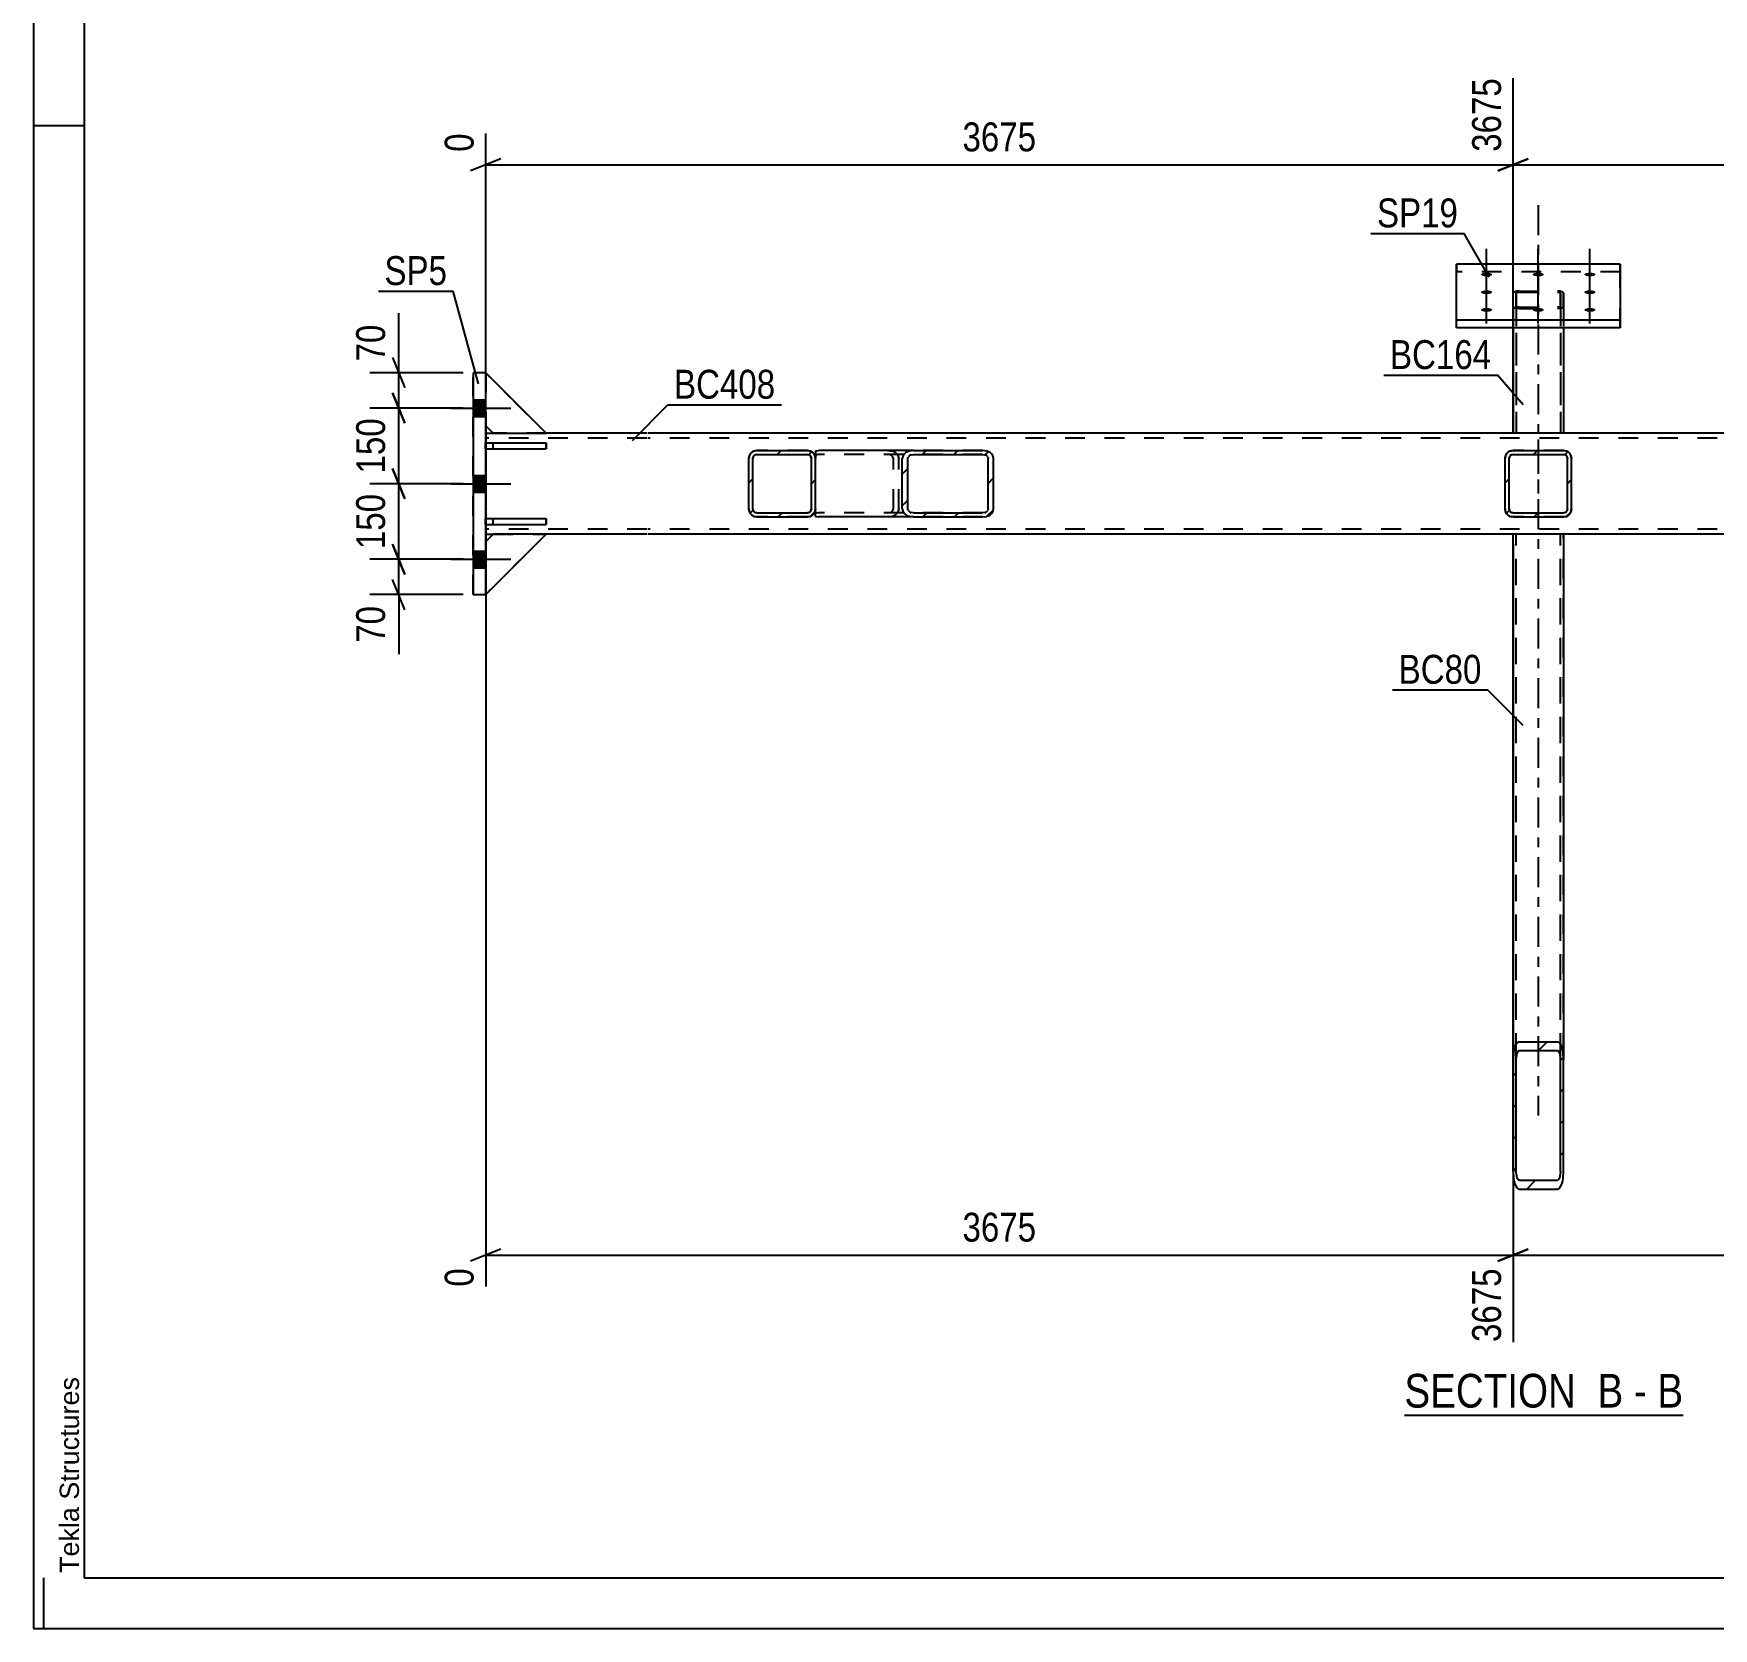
# Model space of a CAD drawing. Header units: millimetres. Extents: x 0 to 841, y 0 to 594.
# Drawn here: x 0 to 166.6, y 0 to 158.2 of the extents above; entities that cross this region are included whole.
import ezdxf

# ---------------------------------------------------------------- set-up
doc = ezdxf.new("R2010")
doc.units = ezdxf.units.MM
doc.linetypes.add('DXK_LINE_DOT2', pattern=[3.9198, 1.9599, -1.9599])
doc.linetypes.add('DXK_LINE_DOT3', pattern=[5.9187, 2.979, -0.9799, 0.9799, -0.9799])
doc.styles.add('Arial', font='ARIAL.TTF', dxfattribs={"height": 0.2})
doc.styles.add('Arial Narrow', font='ARIALN.TTF', dxfattribs={"height": 0.2})

# ---------------------------------------------------------------- blocks, each defined once
blk = doc.blocks.new('Unknown-761548639-1132')
at = {"color": 5, "linetype": 'Continuous'}
for p, q in [((0, 594), (0, 0)), ((5, 589), (5, 5)), ((5, 149), (0, 149)), ((1, 0), (1, 5)), ((5, 5), (836, 5)), ((0, 0), (841, 0))]:
    blk.add_line(p, q, dxfattribs=at)
at = {"color": 174, "linetype": 'Continuous', "style": 'Arial'}
blk.add_text('Tekla Structures', height=1.9102, rotation=90, dxfattribs=at).set_placement((4.5, 5.5))
blk = doc.blocks.new('Unknown-761548639-57 - 15661')
at = {"color": 6, "linetype": 'Continuous'}
blk.add_line((135.96, 21.15), (163.6, 21.15), dxfattribs=at)
at = {"color": 0, "linetype": 'Continuous'}
for points in [[(154.06, 21.9), (154.06, 25.4), (135.96, 25.4), (135.96, 21.9)], [(157.67, 21.9), (157.67, 25.4), (155.11, 25.4), (155.11, 21.9)], [(160, 21.9), (160, 25.4), (158.72, 25.4), (158.72, 21.9)], [(163.6, 21.9), (163.6, 25.4), (161.05, 25.4), (161.05, 21.9)]]:
    blk.add_wipeout(points, dxfattribs=at)
at = {"color": 7, "linetype": 'Continuous', "style": 'Arial Narrow'}
for s, p in [('SECTION ', (135.96, 21.9)), ('B', (155.11, 21.9)), ('B', (161.05, 21.9)), ('-', (158.72, 21.9))]:
    blk.add_text(s, height=3.34, dxfattribs=at).set_placement(p)
blk = doc.blocks.new('Bolt-761548639-15734 - 15661')
at = {"linetype": 'Continuous'}
for points in [[(44.84, 120.19), (44.84, 121.84), (43.59, 121.84), (43.59, 120.19)], [(44.84, 120.19), (44.84, 121.84), (43.59, 121.84), (43.59, 120.19)], [(44.84, 120.19), (44.84, 121.84), (43.59, 121.84), (43.59, 120.19)], [(44.84, 120.19), (44.84, 121.84), (43.59, 121.84), (43.59, 120.19)], [(44.84, 112.69), (44.84, 114.34), (43.59, 114.34), (43.59, 112.69)], [(44.84, 112.69), (44.84, 114.34), (43.59, 114.34), (43.59, 112.69)], [(44.84, 105.19), (44.84, 106.84), (43.59, 106.84), (43.59, 105.19)], [(44.84, 105.19), (44.84, 106.84), (43.59, 106.84), (43.59, 105.19)], [(44.84, 105.19), (44.84, 106.84), (43.59, 106.84), (43.59, 105.19)], [(44.84, 105.19), (44.84, 106.84), (43.59, 106.84), (43.59, 105.19)]]:
    blk.add_hatch(color=1, dxfattribs=at).paths.add_polyline_path(points)
at = {"color": 1, "linetype": 'Continuous'}
for p, q in [((43.59, 121.84), (44.84, 121.84)), ((43.59, 121.84), (44.84, 121.84)), ((43.59, 121.84), (44.84, 121.84)), ((43.59, 121.84), (44.84, 121.84)), ((41.39, 121.02), (47.34, 121.02)), ((41.39, 121.02), (47.34, 121.02)), ((41.39, 121.02), (47.34, 121.02)), ((41.39, 121.02), (47.34, 121.02)), ((43.59, 120.19), (44.84, 120.19)), ((43.59, 120.19), (44.84, 120.19)), ((43.59, 120.19), (44.84, 120.19)), ((43.59, 120.19), (44.84, 120.19)), ((41.39, 113.52), (47.34, 113.52)), ((41.39, 113.52), (47.34, 113.52)), ((43.59, 114.34), (44.84, 114.34)), ((43.59, 114.34), (44.84, 114.34)), ((43.59, 112.69), (44.84, 112.69)), ((43.59, 112.69), (44.84, 112.69)), ((43.59, 106.84), (44.84, 106.84)), ((43.59, 106.84), (44.84, 106.84)), ((43.59, 106.84), (44.84, 106.84)), ((43.59, 106.84), (44.84, 106.84)), ((41.39, 106.02), (47.34, 106.02)), ((41.39, 106.02), (47.34, 106.02)), ((41.39, 106.02), (47.34, 106.02)), ((41.39, 106.02), (47.34, 106.02)), ((43.59, 105.19), (44.84, 105.19)), ((43.59, 105.19), (44.84, 105.19)), ((43.59, 105.19), (44.84, 105.19)), ((43.59, 105.19), (44.84, 105.19))]:
    blk.add_line(p, q, dxfattribs=at)
blk = doc.blocks.new('Part-761548639-15672 - 15661')
at = {"color": 7, "linetype": 'DXK_LINE_DOT3'}
blk.add_line((149.24, 141.15), (149.24, 109.12), dxfattribs=at)
at = {"color": 7, "linetype": 'DXK_LINE_DOT2'}
for p, q in [((146.78, 132.49), (146.74, 132.41)), ((146.74, 131.11), (146.74, 132.41)), ((146.74, 118.52), (146.74, 132.41)), ((146.91, 132.55), (146.78, 132.49)), ((147.11, 132.6), (146.91, 132.55)), ((147.04, 132.41), (147.06, 132.45)), ((147.04, 131.11), (147.04, 132.41)), ((147.04, 132.41), (147.04, 118.52)), ((147.06, 132.45), (147.12, 132.48)), ((147.34, 132.61), (147.11, 132.6)), ((147.12, 132.48), (147.22, 132.5)), ((147.22, 132.5), (147.34, 132.51)), ((147.34, 132.61), (151.14, 132.61)), ((147.34, 132.51), (151.14, 132.51)), ((151.36, 132.6), (151.14, 132.61)), ((151.14, 132.51), (151.25, 132.5)), ((151.25, 132.5), (151.35, 132.48)), ((151.35, 132.48), (151.41, 132.45)), ((151.56, 132.55), (151.36, 132.6)), ((151.41, 132.45), (151.44, 132.41)), ((151.44, 131.11), (151.44, 132.41)), ((151.44, 132.41), (151.44, 118.52)), ((151.69, 132.49), (151.56, 132.55)), ((151.74, 132.41), (151.69, 132.49)), ((151.74, 131.11), (151.74, 132.41)), ((151.74, 132.41), (151.74, 118.52)), ((146.74, 131.11), (146.74, 128.98)), ((146.74, 131.11), (146.78, 131.03)), ((146.78, 131.03), (146.91, 130.96)), ((146.91, 130.96), (147.11, 130.92)), ((147.04, 131.11), (147.04, 118.52)), ((147.06, 131.07), (147.04, 131.11)), ((147.12, 131.04), (147.06, 131.07)), ((147.11, 130.92), (147.34, 130.9)), ((147.22, 131.01), (147.12, 131.04)), ((147.34, 131.01), (147.22, 131.01)), ((147.34, 131.01), (151.14, 131.01)), ((147.34, 130.9), (151.14, 130.9)), ((151.25, 131.01), (151.14, 131.01)), ((151.14, 130.9), (151.36, 130.92)), ((151.35, 131.04), (151.25, 131.01)), ((151.41, 131.07), (151.35, 131.04)), ((151.36, 130.92), (151.56, 130.96)), ((151.44, 131.11), (151.41, 131.07)), ((151.44, 131.11), (151.44, 118.52)), ((151.56, 130.96), (151.69, 131.03)), ((151.69, 131.03), (151.74, 131.11)), ((151.74, 131.11), (151.74, 128.98)), ((151.74, 118.52), (146.74, 118.52)), ((151.74, 118.52), (151.74, 118.52))]:
    blk.add_line(p, q, dxfattribs=at)
at = {"color": 2, "linetype": 'Continuous'}
for p, q in [((146.74, 128.98), (146.74, 118.52)), ((151.74, 128.98), (151.74, 118.52))]:
    blk.add_line(p, q, dxfattribs=at)
blk = doc.blocks.new('Part-761548639-15664 - 15661')
at = {"linetype": 'Continuous'}
h = blk.add_hatch(dxfattribs=at)
h.set_pattern_fill('', scale=0.7, style=0, pattern_type=0)
h.set_pattern_definition([(45, (151.3652, 43.697), (-1.57154, 1.57154), [])])
h.paths.add_polyline_path([(151.14, 43.56), (151.37, 43.7), (151.56, 44.08), (151.69, 44.65), (151.74, 45.32), (151.74, 56.43), (151.69, 57.1), (151.56, 57.67), (151.37, 58.05), (151.14, 58.18), (147.34, 58.18), (147.11, 58.05), (146.91, 57.67), (146.78, 57.1), (146.74, 56.43), (146.74, 45.32), (146.78, 44.65), (146.91, 44.08), (147.11, 43.7), (147.34, 43.56)])
h.paths.add_polyline_path([(147.22, 44.51), (147.12, 44.7), (147.06, 44.98), (147.04, 45.32), (147.04, 56.43), (147.06, 56.76), (147.12, 57.05), (147.22, 57.24), (147.34, 57.31), (151.14, 57.31), (151.25, 57.24), (151.35, 57.05), (151.41, 56.76), (151.44, 56.43), (151.44, 45.32), (151.41, 44.98), (151.35, 44.7), (151.25, 44.51), (151.14, 44.44), (147.34, 44.44)])
at = {"color": 7, "linetype": 'DXK_LINE_DOT3'}
blk.add_line((149.24, 117.91), (149.24, 50.87), dxfattribs=at)
at = {"color": 2, "linetype": 'Continuous'}
for p, q in [((146.74, 56.43), (146.74, 108.52)), ((151.74, 108.52), (151.74, 56.43)), ((146.78, 57.1), (146.74, 56.43)), ((147.04, 56.43), (147.06, 56.76)), ((147.34, 58.18), (147.11, 58.05)), ((147.22, 57.24), (147.34, 57.31)), ((147.34, 58.18), (151.14, 58.18)), ((147.34, 57.31), (151.14, 57.31)), ((151.37, 58.05), (151.14, 58.18)), ((151.14, 57.31), (151.25, 57.24)), ((151.41, 56.76), (151.44, 56.43)), ((151.74, 56.43), (151.69, 57.1)), ((146.74, 45.32), (146.74, 56.43)), ((147.04, 45.32), (147.04, 56.43)), ((151.44, 45.32), (151.44, 56.43)), ((151.74, 45.32), (151.74, 56.43)), ((146.74, 45.32), (146.78, 44.65)), ((147.06, 44.98), (147.04, 45.32)), ((151.44, 45.32), (151.41, 44.98)), ((151.69, 44.65), (151.74, 45.32)), ((147.11, 43.7), (147.34, 43.56)), ((147.34, 44.44), (147.22, 44.51)), ((147.34, 44.44), (151.14, 44.44)), ((147.34, 43.56), (151.14, 43.56)), ((151.25, 44.51), (151.14, 44.44)), ((151.14, 43.56), (151.37, 43.7))]:
    blk.add_line(p, q, dxfattribs=at)
at = {"color": 7, "linetype": 'DXK_LINE_DOT2'}
for p, q in [((151.74, 108.52), (146.74, 108.52)), ((146.74, 45.32), (146.74, 108.52)), ((147.04, 45.32), (147.04, 108.52)), ((147.04, 56.43), (147.04, 108.52)), ((151.44, 56.43), (151.44, 108.52)), ((151.44, 45.32), (151.44, 108.52)), ((151.74, 108.52), (151.74, 108.52)), ((151.74, 45.32), (151.74, 108.52))]:
    blk.add_line(p, q, dxfattribs=at)
at = {"color": 2, "linetype": 'Continuous'}
for centre, radius, start, end in [((148.81, 56.93), 2.04, 146.8838, 175.3521), ((148.08, 56.68), 1.02, 146.8838, 175.3521), ((150.4, 56.68), 1.02, 4.6481, 33.1149), ((149.66, 56.93), 2.04, 4.6481, 33.1149), ((148.82, 44.81), 2.04, 184.6481, 213.1149), ((148.08, 45.06), 1.02, 184.6481, 213.1149), ((150.4, 45.06), 1.02, 326.8838, 355.3521), ((149.66, 44.81), 2.04, 326.8838, 355.3521)]:
    blk.add_arc(centre, radius, start, end, dxfattribs=at)
blk = doc.blocks.new('Part-761548639-15674 - 15661')
at = {"color": 2, "linetype": 'Continuous'}
for p, q in [((157.36, 135.29), (141.11, 135.29)), ((141.11, 129.73), (141.11, 135.29)), ((157.36, 135.29), (157.36, 129.73)), ((157.36, 129.73), (141.11, 129.73)), ((141.11, 128.98), (141.11, 129.73)), ((157.36, 128.98), (141.11, 128.98)), ((157.36, 129.73), (157.36, 128.98))]:
    blk.add_line(p, q, dxfattribs=at)
at = {"color": 7, "linetype": 'DXK_LINE_DOT2'}
for p, q in [((141.11, 135.29), (141.11, 134.54)), ((157.36, 134.54), (157.36, 135.29)), ((157.36, 134.54), (141.11, 134.54)), ((141.11, 128.98), (141.11, 134.54)), ((157.36, 128.98), (157.36, 134.54))]:
    blk.add_line(p, q, dxfattribs=at)
blk = doc.blocks.new('Bolt-761548639-15730 - 15661')
at = {"linetype": 'Continuous'}
for points in [[(144.11, 134.07), (144, 134.08), (143.89, 134.09), (143.79, 134.11), (143.7, 134.14), (143.63, 134.17), (143.59, 134.2), (143.56, 134.24), (143.56, 134.28), (143.59, 134.32), (143.63, 134.36), (143.7, 134.39), (143.79, 134.41), (143.89, 134.43), (144, 134.45), (144.11, 134.45), (144.22, 134.45), (144.33, 134.43), (144.43, 134.41), (144.52, 134.39), (144.59, 134.36), (144.63, 134.32), (144.66, 134.28), (144.66, 134.24), (144.63, 134.2), (144.59, 134.17), (144.52, 134.14), (144.43, 134.11), (144.33, 134.09), (144.22, 134.08)], [(149.24, 134.07), (149.12, 134.08), (149.01, 134.09), (148.91, 134.11), (148.83, 134.14), (148.76, 134.17), (148.71, 134.2), (148.69, 134.24), (148.69, 134.28), (148.71, 134.32), (148.76, 134.36), (148.83, 134.39), (148.91, 134.41), (149.01, 134.43), (149.12, 134.45), (149.24, 134.45), (149.35, 134.45), (149.46, 134.43), (149.56, 134.41), (149.64, 134.39), (149.71, 134.36), (149.76, 134.32), (149.78, 134.28), (149.78, 134.24), (149.76, 134.2), (149.71, 134.17), (149.64, 134.14), (149.56, 134.11), (149.46, 134.09), (149.35, 134.08)], [(154.36, 134.07), (154.25, 134.08), (154.14, 134.09), (154.04, 134.11), (153.95, 134.14), (153.88, 134.17), (153.84, 134.2), (153.81, 134.24), (153.81, 134.28), (153.84, 134.32), (153.88, 134.36), (153.95, 134.39), (154.04, 134.41), (154.14, 134.43), (154.25, 134.45), (154.36, 134.45), (154.47, 134.45), (154.58, 134.43), (154.68, 134.41), (154.77, 134.39), (154.84, 134.36), (154.88, 134.32), (154.91, 134.28), (154.91, 134.24), (154.88, 134.2), (154.84, 134.17), (154.77, 134.14), (154.68, 134.11), (154.58, 134.09), (154.47, 134.08)], [(144.11, 132.32), (144, 132.33), (143.89, 132.34), (143.79, 132.36), (143.7, 132.38), (143.63, 132.42), (143.59, 132.45), (143.56, 132.49), (143.56, 132.53), (143.59, 132.57), (143.63, 132.6), (143.7, 132.64), (143.79, 132.66), (143.89, 132.68), (144, 132.69), (144.11, 132.7), (144.22, 132.69), (144.33, 132.68), (144.43, 132.66), (144.52, 132.64), (144.59, 132.6), (144.63, 132.57), (144.66, 132.53), (144.66, 132.49), (144.63, 132.45), (144.59, 132.42), (144.52, 132.38), (144.43, 132.36), (144.33, 132.34), (144.22, 132.33)], [(154.36, 132.32), (154.25, 132.33), (154.14, 132.34), (154.04, 132.36), (153.95, 132.38), (153.88, 132.42), (153.84, 132.45), (153.81, 132.49), (153.81, 132.53), (153.84, 132.57), (153.88, 132.6), (153.95, 132.64), (154.04, 132.66), (154.14, 132.68), (154.25, 132.69), (154.36, 132.7), (154.47, 132.69), (154.58, 132.68), (154.68, 132.66), (154.77, 132.64), (154.84, 132.6), (154.88, 132.57), (154.91, 132.53), (154.91, 132.49), (154.88, 132.45), (154.84, 132.42), (154.77, 132.38), (154.68, 132.36), (154.58, 132.34), (154.47, 132.33)], [(144.11, 130.57), (144, 130.57), (143.89, 130.58), (143.79, 130.6), (143.7, 130.63), (143.63, 130.66), (143.59, 130.7), (143.56, 130.74), (143.56, 130.78), (143.59, 130.81), (143.63, 130.85), (143.7, 130.88), (143.79, 130.91), (143.89, 130.93), (144, 130.94), (144.11, 130.94), (144.22, 130.94), (144.33, 130.93), (144.43, 130.91), (144.52, 130.88), (144.59, 130.85), (144.63, 130.81), (144.66, 130.78), (144.66, 130.74), (144.63, 130.7), (144.59, 130.66), (144.52, 130.63), (144.43, 130.6), (144.33, 130.58), (144.22, 130.57)], [(149.24, 130.57), (149.12, 130.57), (149.01, 130.58), (148.91, 130.6), (148.83, 130.63), (148.76, 130.66), (148.71, 130.7), (148.69, 130.74), (148.69, 130.78), (148.71, 130.81), (148.76, 130.85), (148.83, 130.88), (148.91, 130.91), (149.01, 130.93), (149.12, 130.94), (149.24, 130.94), (149.35, 130.94), (149.46, 130.93), (149.56, 130.91), (149.64, 130.88), (149.71, 130.85), (149.76, 130.81), (149.78, 130.78), (149.78, 130.74), (149.76, 130.7), (149.71, 130.66), (149.64, 130.63), (149.56, 130.6), (149.46, 130.58), (149.35, 130.57)], [(154.36, 130.57), (154.25, 130.57), (154.14, 130.58), (154.04, 130.6), (153.95, 130.63), (153.88, 130.66), (153.84, 130.7), (153.81, 130.74), (153.81, 130.78), (153.84, 130.81), (153.88, 130.85), (153.95, 130.88), (154.04, 130.91), (154.14, 130.93), (154.25, 130.94), (154.36, 130.94), (154.47, 130.94), (154.58, 130.93), (154.68, 130.91), (154.77, 130.88), (154.84, 130.85), (154.88, 130.81), (154.91, 130.78), (154.91, 130.74), (154.88, 130.7), (154.84, 130.66), (154.77, 130.63), (154.68, 130.6), (154.58, 130.58), (154.47, 130.57)]]:
    blk.add_hatch(color=1, dxfattribs=at).paths.add_polyline_path(points)
at = {"color": 1, "linetype": 'Continuous'}
for p, q in [((144.11, 132.9), (144.11, 136.8)), ((149.24, 132.9), (149.24, 136.8)), ((154.36, 132.9), (154.36, 136.8)), ((144.11, 131.15), (144.11, 135.05)), ((154.36, 131.15), (154.36, 135.05)), ((144.11, 129.39), (144.11, 133.29)), ((149.24, 129.39), (149.24, 133.29)), ((154.36, 129.39), (154.36, 133.29))]:
    blk.add_line(p, q, dxfattribs=at)
blk = doc.blocks.new('Part-761548639-15666 - 15661')
at = {"linetype": 'Continuous'}
h = blk.add_hatch(dxfattribs=at)
h.set_pattern_fill('', scale=0.7, style=0, pattern_type=0)
h.set_pattern_definition([(45, (94.5437, 110.2784), (-1.57154, 1.57154), [])])
h.paths.add_polyline_path([(94.12, 110.22), (94.54, 110.28), (94.9, 110.45), (95.14, 110.71), (95.22, 111.02), (95.22, 116.02), (95.14, 116.32), (94.9, 116.58), (94.54, 116.76), (94.12, 116.82), (87.26, 116.82), (86.84, 116.76), (86.48, 116.58), (86.25, 116.32), (86.16, 116.02), (86.16, 111.02), (86.25, 110.71), (86.48, 110.45), (86.84, 110.28), (87.26, 110.22)])
h.paths.add_polyline_path([(87.05, 110.65), (86.87, 110.73), (86.75, 110.86), (86.71, 111.02), (86.71, 116.02), (86.75, 116.17), (86.87, 116.3), (87.05, 116.39), (87.26, 116.42), (94.12, 116.42), (94.33, 116.39), (94.51, 116.3), (94.63, 116.17), (94.67, 116.02), (94.67, 111.02), (94.63, 110.86), (94.51, 110.73), (94.33, 110.65), (94.12, 110.62), (87.26, 110.62)])
at = {"color": 2, "linetype": 'Continuous'}
for p, q in [((77.54, 116.77), (77.86, 116.82)), ((77.54, 116.76), (77.54, 116.77)), ((77.54, 116.76), (77.54, 116.02)), ((87.26, 116.82), (77.86, 116.82)), ((87.26, 116.82), (86.84, 116.76)), ((87.26, 116.82), (94.12, 116.82)), ((94.54, 116.76), (94.12, 116.82)), ((86.25, 116.32), (86.16, 116.02)), ((86.16, 111.02), (86.16, 116.02)), ((86.71, 116.02), (86.75, 116.17)), ((86.71, 111.02), (86.71, 116.02)), ((87.05, 116.39), (87.26, 116.42)), ((87.26, 116.42), (94.12, 116.42)), ((94.12, 116.42), (94.33, 116.39)), ((94.63, 116.17), (94.67, 116.02)), ((94.67, 111.02), (94.67, 116.02)), ((95.22, 116.02), (95.14, 116.32)), ((95.22, 111.02), (95.22, 116.02)), ((77.54, 110.71), (77.54, 111.02)), ((77.54, 110.45), (77.54, 110.71)), ((77.54, 110.28), (77.54, 110.45)), ((77.54, 110.26), (77.54, 110.28)), ((77.54, 110.26), (77.86, 110.22)), ((87.26, 110.22), (77.86, 110.22)), ((86.16, 111.02), (86.25, 110.71)), ((86.75, 110.86), (86.71, 111.02)), ((86.84, 110.28), (87.26, 110.22)), ((87.26, 110.62), (87.05, 110.65)), ((87.26, 110.62), (94.12, 110.62)), ((87.26, 110.22), (94.12, 110.22)), ((94.33, 110.65), (94.12, 110.62)), ((94.12, 110.22), (94.54, 110.28)), ((94.67, 111.02), (94.63, 110.86)), ((95.14, 110.71), (95.22, 111.02))]:
    blk.add_line(p, q, dxfattribs=at)
at = {"color": 7, "linetype": 'DXK_LINE_DOT2'}
for p, q in [((77.54, 110.26), (77.54, 116.76)), ((84.72, 116.82), (85.14, 116.76)), ((94.12, 116.82), (87.26, 116.82)), ((77.65, 116.39), (77.54, 116.33)), ((77.54, 111.02), (77.54, 116.02)), ((77.86, 116.42), (77.65, 116.39)), ((94.12, 116.42), (77.86, 116.42)), ((84.93, 116.39), (84.72, 116.42)), ((85.27, 116.02), (85.23, 116.17)), ((85.27, 111.02), (85.27, 116.02)), ((85.73, 116.32), (85.82, 116.02)), ((85.82, 111.02), (85.82, 116.02)), ((77.54, 110.7), (77.65, 110.65)), ((77.65, 110.65), (77.86, 110.62)), ((94.12, 110.62), (77.86, 110.62)), ((84.72, 110.62), (84.93, 110.65)), ((85.14, 110.28), (84.72, 110.22)), ((85.23, 110.86), (85.27, 111.02)), ((85.82, 111.02), (85.73, 110.71)), ((94.12, 110.22), (87.26, 110.22))]:
    blk.add_line(p, q, dxfattribs=at)
for centre, radius, start, end in [((84.89, 115.79), 1, 32.4087, 75.4442), ((84.8, 115.9), 0.501, 32.4087, 75.4442), ((84.8, 111.13), 0.501, 284.5558, 327.5913), ((84.89, 111.25), 1, 284.5558, 327.5913)]:
    blk.add_arc(centre, radius, start, end, dxfattribs=at)
at = {"color": 2, "linetype": 'Continuous'}
for centre, radius, start, end in [((87.09, 115.79), 1, 104.5558, 147.5913), ((94.29, 115.79), 1, 32.4087, 75.4442), ((87.18, 115.9), 0.501, 104.5558, 147.5913), ((94.21, 115.9), 0.501, 32.4087, 75.4442), ((87.09, 111.25), 1, 212.4087, 255.4442), ((87.18, 111.13), 0.501, 212.4087, 255.4442), ((94.21, 111.13), 0.501, 284.5558, 327.5913), ((94.29, 111.25), 1, 284.5558, 327.5913)]:
    blk.add_arc(centre, radius, start, end, dxfattribs=at)
blk = doc.blocks.new('Part-761548639-15668 - 15661')
at = {"linetype": 'Continuous'}
h = blk.add_hatch(dxfattribs=at)
h.set_pattern_fill('', scale=0.7, style=0, pattern_type=0)
h.set_pattern_definition([(45, (77.0415, 110.2784), (-1.57154, 1.57154), [])])
h.paths.add_polyline_path([(76.74, 110.22), (77.04, 110.28), (77.3, 110.45), (77.47, 110.71), (77.54, 111.02), (77.54, 116.02), (77.47, 116.32), (77.3, 116.58), (77.04, 116.76), (76.74, 116.82), (71.74, 116.82), (71.43, 116.76), (71.17, 116.58), (71, 116.32), (70.94, 116.02), (70.94, 111.02), (71, 110.71), (71.17, 110.45), (71.43, 110.28), (71.74, 110.22)])
h.paths.add_polyline_path([(71.58, 110.65), (71.45, 110.73), (71.37, 110.86), (71.34, 111.02), (71.34, 116.02), (71.37, 116.17), (71.45, 116.3), (71.58, 116.39), (71.74, 116.42), (76.74, 116.42), (76.89, 116.39), (77.02, 116.3), (77.1, 116.17), (77.14, 116.02), (77.14, 111.02), (77.1, 110.86), (77.02, 110.73), (76.89, 110.65), (76.74, 110.62), (71.74, 110.62)])
at = {"color": 7, "linetype": 'DXK_LINE_DOT2'}
for p, q in [((71.43, 116.76), (71.74, 116.82)), ((76.74, 116.82), (71.74, 116.82)), ((76.74, 116.82), (77.04, 116.76)), ((70.94, 116.02), (71, 116.32)), ((70.94, 111.02), (70.94, 116.02)), ((71.37, 116.17), (71.34, 116.02)), ((71.34, 111.02), (71.34, 116.02)), ((71.74, 116.42), (71.58, 116.39)), ((71.74, 116.42), (76.74, 116.42)), ((76.89, 116.39), (76.74, 116.42)), ((77.14, 116.02), (77.1, 116.17)), ((77.14, 111.02), (77.14, 116.02)), ((77.47, 116.32), (77.54, 116.02)), ((77.54, 111.02), (77.54, 116.02)), ((71, 110.71), (70.94, 111.02)), ((71.34, 111.02), (71.37, 110.86)), ((71.74, 110.22), (71.43, 110.28)), ((71.58, 110.65), (71.74, 110.62)), ((71.74, 110.62), (76.74, 110.62)), ((76.74, 110.22), (71.74, 110.22)), ((76.74, 110.62), (76.89, 110.65)), ((77.04, 110.28), (76.74, 110.22)), ((77.1, 110.86), (77.14, 111.02)), ((77.54, 111.02), (77.47, 110.71))]:
    blk.add_line(p, q, dxfattribs=at)
at = {"color": 2, "linetype": 'Continuous'}
for p, q in [((71.74, 116.82), (71.43, 116.76)), ((71.74, 116.82), (71.74, 116.82)), ((71.74, 116.82), (76.74, 116.82)), ((76.74, 116.82), (76.74, 116.82)), ((77.04, 116.76), (76.74, 116.82)), ((71, 116.32), (70.94, 116.02)), ((70.94, 116.02), (70.94, 116.02)), ((70.94, 111.02), (70.94, 116.02)), ((71.34, 116.02), (71.37, 116.17)), ((71.34, 116.02), (71.34, 116.02)), ((71.34, 111.02), (71.34, 116.02)), ((71.58, 116.39), (71.74, 116.42)), ((71.74, 116.42), (71.74, 116.42)), ((71.74, 116.42), (76.74, 116.42)), ((76.74, 116.42), (76.74, 116.42)), ((76.74, 116.42), (76.89, 116.39)), ((77.1, 116.17), (77.14, 116.02)), ((77.14, 116.02), (77.14, 116.02)), ((77.14, 111.02), (77.14, 116.02)), ((77.54, 116.02), (77.47, 116.32)), ((77.54, 116.02), (77.54, 116.02)), ((77.54, 111.02), (77.54, 116.02)), ((70.94, 111.02), (70.94, 111.02)), ((70.94, 111.02), (71, 110.71)), ((71.34, 111.02), (71.34, 111.02)), ((71.37, 110.86), (71.34, 111.02)), ((71.43, 110.28), (71.74, 110.22)), ((71.74, 110.62), (71.58, 110.65)), ((71.74, 110.62), (71.74, 110.62)), ((71.74, 110.62), (76.74, 110.62)), ((71.74, 110.22), (71.74, 110.22)), ((71.74, 110.22), (76.74, 110.22)), ((76.89, 110.65), (76.74, 110.62)), ((76.74, 110.62), (76.74, 110.62)), ((76.74, 110.22), (77.04, 110.28)), ((76.74, 110.22), (76.74, 110.22)), ((77.14, 111.02), (77.1, 110.86)), ((77.14, 111.02), (77.14, 111.02)), ((77.47, 110.71), (77.54, 111.02)), ((77.54, 111.02), (77.54, 111.02))]:
    blk.add_line(p, q, dxfattribs=at)
at = {"color": 7, "linetype": 'DXK_LINE_DOT2'}
for centre, radius, start, end in [((71.74, 116.02), 0.8, 112.5, 157.5), ((76.74, 116.02), 0.8, 22.5, 67.5), ((71.74, 116.02), 0.4, 112.5, 157.5), ((76.74, 116.02), 0.4, 22.5, 67.5), ((71.74, 111.02), 0.8, 202.5, 247.5), ((71.74, 111.02), 0.4, 202.5, 247.5), ((76.74, 111.02), 0.4, 292.5, 337.5), ((76.74, 111.02), 0.8, 292.5, 337.5)]:
    blk.add_arc(centre, radius, start, end, dxfattribs=at)
at = {"color": 2, "linetype": 'Continuous'}
for centre, radius, start, end in [((71.74, 116.02), 0.8, 112.5, 157.5), ((76.74, 116.02), 0.8, 22.5, 67.5), ((71.74, 116.02), 0.4, 112.5, 157.5), ((76.74, 116.02), 0.4, 22.5, 67.5), ((71.74, 111.02), 0.8, 202.5, 247.5), ((71.74, 111.02), 0.4, 202.5, 247.5), ((76.74, 111.02), 0.4, 292.5, 337.5), ((76.74, 111.02), 0.8, 292.5, 337.5)]:
    blk.add_arc(centre, radius, start, end, dxfattribs=at)
blk = doc.blocks.new('Part-761548639-15681 - 15661')
at = {"color": 2, "linetype": 'Continuous'}
for p, q in [((43.59, 124.52), (43.59, 124.52)), ((44.84, 124.52), (43.59, 124.52)), ((43.59, 124.52), (43.59, 102.52)), ((44.84, 124.52), (44.84, 124.52)), ((44.84, 102.52), (44.84, 124.52)), ((43.59, 102.52), (43.59, 102.52)), ((43.59, 102.52), (44.84, 102.52)), ((44.84, 102.52), (44.84, 102.52))]:
    blk.add_line(p, q, dxfattribs=at)
at = {"color": 7, "linetype": 'DXK_LINE_DOT2'}
for p, q in [((43.59, 102.52), (43.59, 124.52)), ((44.84, 124.52), (44.84, 102.52))]:
    blk.add_line(p, q, dxfattribs=at)
blk = doc.blocks.new('Part-761548639-15682 - 15661')
at = {"linetype": 'Continuous'}
h = blk.add_hatch(dxfattribs=at)
h.set_pattern_fill('', scale=0.7, style=0, pattern_type=0)
h.set_pattern_definition([(45, (152.0415, 110.2784), (-1.57154, 1.57154), [])])
h.paths.add_polyline_path([(151.74, 110.22), (152.04, 110.28), (152.3, 110.45), (152.47, 110.71), (152.54, 111.02), (152.54, 116.02), (152.47, 116.32), (152.3, 116.58), (152.04, 116.76), (151.74, 116.82), (146.74, 116.82), (146.43, 116.76), (146.17, 116.58), (146, 116.32), (145.94, 116.02), (145.94, 111.02), (146, 110.71), (146.17, 110.45), (146.43, 110.28), (146.74, 110.22)])
h.paths.add_polyline_path([(146.58, 110.65), (146.45, 110.73), (146.37, 110.86), (146.34, 111.02), (146.34, 116.02), (146.37, 116.17), (146.45, 116.3), (146.58, 116.39), (146.74, 116.42), (151.74, 116.42), (151.89, 116.39), (152.02, 116.3), (152.1, 116.17), (152.14, 116.02), (152.14, 111.02), (152.1, 110.86), (152.02, 110.73), (151.89, 110.65), (151.74, 110.62), (146.74, 110.62)])
at = {"color": 7, "linetype": 'DXK_LINE_DOT2'}
for p, q in [((146.43, 116.76), (146.74, 116.82)), ((151.74, 116.82), (146.74, 116.82)), ((151.74, 116.82), (152.04, 116.76)), ((145.94, 116.02), (146, 116.32)), ((145.94, 111.02), (145.94, 116.02)), ((146.37, 116.17), (146.34, 116.02)), ((146.34, 111.02), (146.34, 116.02)), ((146.74, 116.42), (146.58, 116.39)), ((146.74, 116.42), (151.74, 116.42)), ((151.89, 116.39), (151.74, 116.42)), ((152.14, 116.02), (152.1, 116.17)), ((152.14, 111.02), (152.14, 116.02)), ((152.47, 116.32), (152.54, 116.02)), ((152.54, 111.02), (152.54, 116.02)), ((146, 110.71), (145.94, 111.02)), ((146.34, 111.02), (146.37, 110.86)), ((146.74, 110.22), (146.43, 110.28)), ((146.58, 110.65), (146.74, 110.62)), ((146.74, 110.62), (151.74, 110.62)), ((151.74, 110.22), (146.74, 110.22)), ((151.74, 110.62), (151.89, 110.65)), ((152.04, 110.28), (151.74, 110.22)), ((152.1, 110.86), (152.14, 111.02)), ((152.54, 111.02), (152.47, 110.71))]:
    blk.add_line(p, q, dxfattribs=at)
at = {"color": 2, "linetype": 'Continuous'}
for p, q in [((146.74, 116.82), (146.43, 116.76)), ((146.74, 116.82), (146.74, 116.82)), ((146.74, 116.82), (151.74, 116.82)), ((151.74, 116.82), (151.74, 116.82)), ((152.04, 116.76), (151.74, 116.82)), ((146, 116.32), (145.94, 116.02)), ((145.94, 116.02), (145.94, 116.02)), ((145.94, 111.02), (145.94, 116.02)), ((146.34, 116.02), (146.37, 116.17)), ((146.34, 116.02), (146.34, 116.02)), ((146.34, 111.02), (146.34, 116.02)), ((146.58, 116.39), (146.74, 116.42)), ((146.74, 116.42), (146.74, 116.42)), ((146.74, 116.42), (151.74, 116.42)), ((151.74, 116.42), (151.74, 116.42)), ((151.74, 116.42), (151.89, 116.39)), ((152.1, 116.17), (152.14, 116.02)), ((152.14, 116.02), (152.14, 116.02)), ((152.14, 111.02), (152.14, 116.02)), ((152.54, 116.02), (152.47, 116.32)), ((152.54, 116.02), (152.54, 116.02)), ((152.54, 111.02), (152.54, 116.02)), ((145.94, 111.02), (145.94, 111.02)), ((145.94, 111.02), (146, 110.71)), ((146.34, 111.02), (146.34, 111.02)), ((146.37, 110.86), (146.34, 111.02)), ((146.43, 110.28), (146.74, 110.22)), ((146.74, 110.62), (146.58, 110.65)), ((146.74, 110.62), (146.74, 110.62)), ((146.74, 110.62), (151.74, 110.62)), ((146.74, 110.22), (146.74, 110.22)), ((146.74, 110.22), (151.74, 110.22)), ((151.89, 110.65), (151.74, 110.62)), ((151.74, 110.62), (151.74, 110.62)), ((151.74, 110.22), (152.04, 110.28)), ((151.74, 110.22), (151.74, 110.22)), ((152.14, 111.02), (152.1, 110.86)), ((152.14, 111.02), (152.14, 111.02)), ((152.47, 110.71), (152.54, 111.02)), ((152.54, 111.02), (152.54, 111.02))]:
    blk.add_line(p, q, dxfattribs=at)
at = {"color": 7, "linetype": 'DXK_LINE_DOT2'}
for centre, radius, start, end in [((146.74, 116.02), 0.8, 112.5, 157.5), ((151.74, 116.02), 0.8, 22.5, 67.5), ((146.74, 116.02), 0.4, 112.5, 157.5), ((151.74, 116.02), 0.4, 22.5, 67.5), ((146.74, 111.02), 0.8, 202.5, 247.5), ((146.74, 111.02), 0.4, 202.5, 247.5), ((151.74, 111.02), 0.4, 292.5, 337.5), ((151.74, 111.02), 0.8, 292.5, 337.5)]:
    blk.add_arc(centre, radius, start, end, dxfattribs=at)
at = {"color": 2, "linetype": 'Continuous'}
for centre, radius, start, end in [((146.74, 116.02), 0.8, 112.5, 157.5), ((151.74, 116.02), 0.8, 22.5, 67.5), ((146.74, 116.02), 0.4, 112.5, 157.5), ((151.74, 116.02), 0.4, 22.5, 67.5), ((146.74, 111.02), 0.8, 202.5, 247.5), ((146.74, 111.02), 0.4, 202.5, 247.5), ((151.74, 111.02), 0.4, 292.5, 337.5), ((151.74, 111.02), 0.8, 292.5, 337.5)]:
    blk.add_arc(centre, radius, start, end, dxfattribs=at)
blk = doc.blocks.new('Part-761548639-15706 - 15661')
at = {"color": 7, "linetype": 'DXK_LINE_DOT2'}
for p, q in [((44.83, 117.57), (50.83, 117.57)), ((44.83, 116.97), (44.83, 117.57)), ((44.83, 117.57), (44.83, 116.97)), ((44.83, 116.97), (50.83, 116.97)), ((45.58, 116.97), (45.58, 117.57)), ((50.83, 116.97), (50.83, 117.57))]:
    blk.add_line(p, q, dxfattribs=at)
blk = doc.blocks.new('Part-761548639-15707 - 15661')
at = {"color": 7, "linetype": 'DXK_LINE_DOT2'}
for p, q in [((44.83, 110.07), (50.83, 110.07)), ((44.83, 109.47), (44.83, 110.07)), ((44.83, 110.07), (44.83, 109.47)), ((45.58, 109.47), (45.58, 110.07)), ((50.83, 109.47), (50.83, 110.07)), ((44.83, 109.47), (50.83, 109.47))]:
    blk.add_line(p, q, dxfattribs=at)
blk = doc.blocks.new('Part-761548639-15708 - 15661')
at = {"color": 2, "linetype": 'Continuous'}
for p, q in [((44.84, 117.57), (44.84, 117.57)), ((44.84, 117.57), (50.84, 117.57)), ((44.84, 117.57), (44.84, 116.97)), ((44.84, 116.97), (44.84, 116.97)), ((44.84, 116.97), (50.84, 116.97)), ((50.84, 117.57), (50.84, 116.97))]:
    blk.add_line(p, q, dxfattribs=at)
at = {"color": 7, "linetype": 'DXK_LINE_DOT2'}
for p, q in [((44.84, 116.97), (44.84, 117.57)), ((45.59, 116.97), (45.59, 117.57))]:
    blk.add_line(p, q, dxfattribs=at)
blk = doc.blocks.new('Part-761548639-15709 - 15661')
at = {"color": 2, "linetype": 'Continuous'}
for p, q in [((44.84, 110.07), (44.84, 110.07)), ((44.84, 110.07), (50.84, 110.07)), ((44.84, 110.07), (44.84, 109.47)), ((50.84, 110.07), (50.84, 109.47)), ((44.84, 109.47), (44.84, 109.47)), ((44.84, 109.47), (50.84, 109.47))]:
    blk.add_line(p, q, dxfattribs=at)
at = {"color": 7, "linetype": 'DXK_LINE_DOT2'}
for p, q in [((44.84, 109.47), (44.84, 110.07)), ((45.59, 109.47), (45.59, 110.07))]:
    blk.add_line(p, q, dxfattribs=at)
blk = doc.blocks.new('Part-761548639-15710 - 15661')
at = {"color": 7, "linetype": 'DXK_LINE_DOT2'}
for p, q in [((44.84, 107.77), (45.59, 108.52)), ((50.84, 108.52), (44.84, 102.52)), ((44.84, 107.77), (45.59, 108.52)), ((44.84, 102.52), (50.84, 108.52)), ((45.59, 108.52), (50.84, 108.52)), ((44.84, 102.52), (44.84, 107.77)), ((44.84, 107.77), (44.84, 107.77)), ((44.84, 102.52), (44.84, 107.77)), ((44.84, 102.52), (44.84, 102.52))]:
    blk.add_line(p, q, dxfattribs=at)
blk = doc.blocks.new('Part-761548639-15711 - 15661')
at = {"color": 2, "linetype": 'Continuous'}
for p, q in [((45.59, 108.52), (44.84, 107.77)), ((44.84, 102.52), (50.84, 108.52)), ((45.59, 108.52), (45.59, 108.52)), ((50.84, 108.52), (45.59, 108.52))]:
    blk.add_line(p, q, dxfattribs=at)
at = {"color": 7, "linetype": 'DXK_LINE_DOT2'}
for p, q in [((44.84, 107.77), (45.59, 108.52)), ((50.84, 108.52), (44.84, 102.52)), ((44.84, 102.52), (44.84, 107.77)), ((44.84, 107.77), (44.84, 107.77)), ((44.84, 102.52), (44.84, 107.77)), ((44.84, 102.52), (44.84, 102.52))]:
    blk.add_line(p, q, dxfattribs=at)
blk = doc.blocks.new('Part-761548639-15712 - 15661')
at = {"color": 7, "linetype": 'DXK_LINE_DOT2'}
for p, q in [((44.84, 107.77), (45.59, 108.52)), ((50.84, 108.52), (44.84, 102.52)), ((44.84, 107.77), (45.59, 108.52)), ((44.84, 102.52), (50.84, 108.52)), ((45.59, 108.52), (50.84, 108.52)), ((44.84, 102.52), (44.84, 107.77)), ((44.84, 107.77), (44.84, 107.77)), ((44.84, 102.52), (44.84, 107.77)), ((44.84, 102.52), (44.84, 102.52))]:
    blk.add_line(p, q, dxfattribs=at)
blk = doc.blocks.new('Part-761548639-15713 - 15661')
at = {"color": 7, "linetype": 'DXK_LINE_DOT2'}
for p, q in [((50.84, 118.52), (44.84, 124.52)), ((44.84, 124.52), (44.84, 119.27)), ((44.84, 124.52), (44.84, 124.52)), ((44.84, 124.52), (50.84, 118.52)), ((44.84, 119.27), (44.84, 124.52)), ((45.59, 118.52), (44.84, 119.27)), ((44.84, 119.27), (44.84, 119.27)), ((44.84, 119.27), (45.59, 118.52)), ((45.59, 118.52), (50.84, 118.52))]:
    blk.add_line(p, q, dxfattribs=at)
blk = doc.blocks.new('Part-761548639-15714 - 15661')
at = {"color": 2, "linetype": 'Continuous'}
for p, q in [((50.84, 118.52), (44.84, 124.52)), ((45.59, 118.52), (44.84, 119.27)), ((45.59, 118.52), (50.84, 118.52))]:
    blk.add_line(p, q, dxfattribs=at)
at = {"color": 7, "linetype": 'DXK_LINE_DOT2'}
for p, q in [((44.84, 124.52), (44.84, 119.27)), ((44.84, 124.52), (44.84, 124.52)), ((44.84, 124.52), (50.84, 118.52)), ((44.84, 119.27), (44.84, 124.52)), ((44.84, 119.27), (44.84, 119.27)), ((44.84, 119.27), (45.59, 118.52))]:
    blk.add_line(p, q, dxfattribs=at)
blk = doc.blocks.new('Part-761548639-15715 - 15661')
at = {"color": 7, "linetype": 'DXK_LINE_DOT2'}
for p, q in [((50.84, 118.52), (44.84, 124.52)), ((44.84, 124.52), (44.84, 119.27)), ((44.84, 124.52), (44.84, 124.52)), ((44.84, 124.52), (50.84, 118.52)), ((44.84, 119.27), (44.84, 124.52)), ((45.59, 118.52), (44.84, 119.27)), ((44.84, 119.27), (44.84, 119.27)), ((44.84, 119.27), (45.59, 118.52)), ((45.59, 118.52), (50.84, 118.52))]:
    blk.add_line(p, q, dxfattribs=at)
blk = doc.blocks.new('Part-761548639-15726 - 15661')
at = {"color": 2, "linetype": 'Continuous'}
for p, q in [((44.84, 118.52), (45.59, 118.52)), ((60.84, 118.52), (50.84, 118.52)), ((237.54, 118.52), (60.94, 118.52)), ((247.64, 118.52), (237.64, 118.52)), ((253.64, 118.52), (252.89, 118.52)), ((44.84, 108.52), (45.59, 108.52)), ((60.84, 108.52), (50.84, 108.52)), ((237.54, 108.52), (60.94, 108.52)), ((247.64, 108.52), (237.64, 108.52)), ((253.64, 108.52), (252.89, 108.52))]:
    blk.add_line(p, q, dxfattribs=at)
at = {"color": 7, "linetype": 'DXK_LINE_DOT2'}
for p, q in [((44.84, 118.52), (44.84, 108.52)), ((44.84, 108.52), (44.84, 118.52)), ((44.84, 118.52), (44.84, 118.52)), ((50.84, 118.52), (45.59, 118.52)), ((252.89, 118.52), (247.64, 118.52)), ((253.64, 118.52), (253.64, 118.52)), ((253.64, 118.52), (253.64, 108.52)), ((253.64, 118.52), (253.64, 108.52)), ((253.64, 118.52), (253.64, 118.52)), ((44.84, 118.02), (44.84, 118.02)), ((60.84, 118.02), (44.84, 118.02)), ((237.54, 118.02), (60.94, 118.02)), ((253.64, 118.02), (237.64, 118.02)), ((44.84, 109.02), (44.84, 109.02)), ((60.84, 109.02), (44.84, 109.02)), ((44.84, 108.52), (44.84, 108.52)), ((50.84, 108.52), (45.59, 108.52)), ((237.54, 109.02), (60.94, 109.02)), ((253.64, 109.02), (237.64, 109.02)), ((252.89, 108.52), (247.64, 108.52)), ((253.64, 108.52), (253.64, 108.52)), ((253.64, 108.52), (253.64, 108.52))]:
    blk.add_line(p, q, dxfattribs=at)
blk = doc.blocks.new('StraightDimension-761548639-16204 - 15661')
at = {"color": 7, "linetype": 'Continuous'}
for p, q in [((146.74, 119.52), (146.74, 153.75)), ((253.64, 119.52), (253.64, 153.75)), ((148.24, 145.73), (145.24, 144.53)), ((146.74, 145.13), (253.64, 145.13)), ((252.14, 144.53), (255.14, 145.73))]:
    blk.add_line(p, q, dxfattribs=at)
at = {"color": 0, "linetype": 'Continuous'}
blk.add_wipeout([(253.04, 154.35), (248.84, 154.35), (248.84, 145.83), (253.04, 145.83)], dxfattribs=at)
at = {"color": 0}
blk.add_wipeout([(204.44, 145.88), (204.44, 150.08), (195.93, 150.08), (195.93, 145.88)], dxfattribs=at)
at = {"color": 3, "linetype": 'Continuous', "style": 'Arial Narrow'}
blk.add_text('7450', height=2.863, rotation=90.0002, dxfattribs=at).set_placement((252.44, 146.43))
at = {"color": 3, "style": 'Arial Narrow'}
blk.add_text('3775', height=2.863, dxfattribs=at).set_placement((196.53, 146.48))
blk = doc.blocks.new('StraightDimension-761548639-16232 - 15661')
at = {"color": 7, "linetype": 'Continuous'}
for p, q in [((44.84, 107.52), (44.84, 33.89)), ((146.74, 107.52), (146.74, 28.4)), ((46.34, 37.61), (43.34, 36.41)), ((44.84, 37.01), (146.74, 37.01)), ((145.24, 36.41), (148.24, 37.61))]:
    blk.add_line(p, q, dxfattribs=at)
at = {"color": 0}
blk.add_wipeout([(100.04, 37.76), (100.04, 41.96), (91.53, 41.96), (91.53, 37.76)], dxfattribs=at)
at = {"color": 0, "linetype": 'Continuous'}
for points in [[(44.24, 36.31), (40.04, 36.31), (40.04, 33.29), (44.24, 33.29)], [(146.14, 36.31), (141.94, 36.31), (141.94, 27.8), (146.14, 27.8)]]:
    blk.add_wipeout(points, dxfattribs=at)
at = {"color": 3, "style": 'Arial Narrow'}
blk.add_text('3675', height=2.863, dxfattribs=at).set_placement((92.13, 38.36))
at = {"color": 3, "linetype": 'Continuous', "style": 'Arial Narrow'}
for s, height, p in [('0', 2.86, (43.64, 33.89)), ('3675', 2.863, (145.54, 28.4))]:
    blk.add_text(s, height=height, rotation=90.0002, dxfattribs=at).set_placement(p)
blk = doc.blocks.new('StraightDimension-761548639-16122 - 15661')
at = {"color": 7, "linetype": 'Continuous'}
for p, q in [((35.61, 122.52), (36.81, 119.52)), ((42.59, 121.02), (33.36, 121.02)), ((36.21, 113.52), (36.21, 121.02)), ((36.81, 112.02), (35.61, 115.02)), ((42.59, 113.52), (33.36, 113.52))]:
    blk.add_line(p, q, dxfattribs=at)
at = {"color": 0}
blk.add_wipeout([(35.46, 120.61), (31.26, 120.61), (31.26, 113.93), (35.46, 113.93)], dxfattribs=at)
at = {"color": 3, "style": 'Arial Narrow'}
blk.add_text('150', height=2.863, rotation=90.0002, dxfattribs=at).set_placement((34.86, 114.53))
blk = doc.blocks.new('StraightDimension-761548639-16124 - 15661')
at = {"color": 7, "linetype": 'Continuous'}
for p, q in [((35.61, 107.52), (36.81, 104.52)), ((42.59, 106.02), (33.36, 106.02)), ((36.21, 102.52), (36.21, 106.02)), ((36.81, 101.02), (35.61, 104.02)), ((42.59, 102.52), (33.36, 102.52))]:
    blk.add_line(p, q, dxfattribs=at)
at = {"color": 0}
blk.add_wipeout([(35.46, 101.99), (31.26, 101.99), (31.26, 97.14), (35.46, 97.14)], dxfattribs=at)
at = {"color": 7, "linetype": 'Continuous'}
blk.add_line((36.21, 102.52), (36.21, 96.61), dxfattribs=at)
blk.add_line((36.21, 102.52), (36.21, 96.61), dxfattribs=at)
at = {"color": 3, "style": 'Arial Narrow'}
blk.add_text('70', height=2.863, rotation=90.0002, dxfattribs=at).set_placement((34.86, 97.74))
blk = doc.blocks.new('StraightDimension-761548639-16121 - 15661')
at = {"color": 7, "linetype": 'Continuous'}
for p, q in [((35.61, 126.02), (36.81, 123.02)), ((42.59, 124.52), (33.36, 124.52)), ((36.21, 121.02), (36.21, 124.52)), ((36.81, 119.52), (35.61, 122.52)), ((42.59, 121.02), (33.36, 121.02))]:
    blk.add_line(p, q, dxfattribs=at)
at = {"color": 0}
blk.add_wipeout([(35.46, 129.9), (31.26, 129.9), (31.26, 125.04), (35.46, 125.04)], dxfattribs=at)
at = {"color": 7, "linetype": 'Continuous'}
blk.add_line((36.21, 124.52), (36.21, 130.42), dxfattribs=at)
blk.add_line((36.21, 124.52), (36.21, 130.42), dxfattribs=at)
at = {"color": 3, "style": 'Arial Narrow'}
blk.add_text('70', height=2.863, rotation=90.0002, dxfattribs=at).set_placement((34.86, 125.64))
blk = doc.blocks.new('StraightDimension-761548639-16123 - 15661')
at = {"color": 7, "linetype": 'Continuous'}
for p, q in [((35.61, 115.02), (36.81, 112.02)), ((42.59, 113.52), (33.36, 113.52)), ((36.21, 106.02), (36.21, 113.52)), ((36.81, 104.52), (35.61, 107.52)), ((42.59, 106.02), (33.36, 106.02))]:
    blk.add_line(p, q, dxfattribs=at)
at = {"color": 0}
blk.add_wipeout([(35.46, 113.11), (31.26, 113.11), (31.26, 106.43), (35.46, 106.43)], dxfattribs=at)
at = {"color": 3, "style": 'Arial Narrow'}
blk.add_text('150', height=2.863, rotation=90.0002, dxfattribs=at).set_placement((34.86, 107.03))
blk = doc.blocks.new('StraightDimension-761548639-16205 - 15661')
at = {"color": 7, "linetype": 'Continuous'}
for p, q in [((146.74, 119.52), (146.74, 153.75)), ((44.84, 119.52), (44.84, 148.26)), ((46.34, 145.73), (43.34, 144.53)), ((44.84, 145.13), (146.74, 145.13)), ((145.24, 144.53), (148.24, 145.73))]:
    blk.add_line(p, q, dxfattribs=at)
at = {"color": 0, "linetype": 'Continuous'}
for points in [[(146.14, 154.35), (141.94, 154.35), (141.94, 145.83), (146.14, 145.83)], [(44.24, 148.86), (40.04, 148.86), (40.04, 145.83), (44.24, 145.83)]]:
    blk.add_wipeout(points, dxfattribs=at)
at = {"color": 0}
blk.add_wipeout([(100.04, 145.88), (100.04, 150.08), (91.53, 150.08), (91.53, 145.88)], dxfattribs=at)
at = {"color": 3, "linetype": 'Continuous', "style": 'Arial Narrow'}
for s, height, p in [('3675', 2.863, (145.54, 146.43)), ('0', 2.86, (43.64, 146.43))]:
    blk.add_text(s, height=height, rotation=90.0002, dxfattribs=at).set_placement(p)
at = {"color": 3, "style": 'Arial Narrow'}
blk.add_text('3675', height=2.863, dxfattribs=at).set_placement((92.13, 146.48))
blk = doc.blocks.new('StraightDimension-761548639-16231 - 15661')
at = {"color": 7, "linetype": 'Continuous'}
for p, q in [((146.74, 107.52), (146.74, 28.4)), ((253.64, 107.52), (253.64, 28.4)), ((148.24, 37.61), (145.24, 36.41)), ((146.74, 37.01), (253.64, 37.01)), ((252.14, 36.41), (255.14, 37.61))]:
    blk.add_line(p, q, dxfattribs=at)
at = {"color": 0}
blk.add_wipeout([(204.44, 37.76), (204.44, 41.96), (195.93, 41.96), (195.93, 37.76)], dxfattribs=at)
at = {"color": 0, "linetype": 'Continuous'}
blk.add_wipeout([(253.04, 36.31), (248.84, 36.31), (248.84, 27.8), (253.04, 27.8)], dxfattribs=at)
at = {"color": 3, "style": 'Arial Narrow'}
blk.add_text('3775', height=2.863, dxfattribs=at).set_placement((196.53, 38.36))
at = {"color": 3, "linetype": 'Continuous', "style": 'Arial Narrow'}
blk.add_text('7450', height=2.863, rotation=90.0002, dxfattribs=at).set_placement((252.44, 28.4))
blk = doc.blocks.new('Mark-761548639-16280 - 15661')
at = {"color": 0}
blk.add_wipeout([(41.01, 133.22), (41.01, 136.22), (34.8, 136.22), (34.8, 133.22)], dxfattribs=at)
blk.add_wipeout([(41.01, 133.22), (41.01, 136.22), (34.8, 136.22), (34.8, 133.22)], dxfattribs=at)
at = {"color": 30, "linetype": 'Continuous'}
for p in [(34.2, 132.62), (44.14, 123.43)]:
    blk.add_line(p, (41.61, 132.62), dxfattribs=at)
at = {"color": 3, "style": 'Arial Narrow'}
blk.add_text('SP5', height=2.863, dxfattribs=at).set_placement((34.8, 133.22))
blk = doc.blocks.new('Mark-761548639-16247 - 15661')
at = {"color": 0}
blk.add_wipeout([(143.61, 93.68), (143.61, 96.68), (135.39, 96.68), (135.39, 93.68)], dxfattribs=at)
blk.add_wipeout([(143.61, 93.68), (143.61, 96.68), (135.39, 96.68), (135.39, 93.68)], dxfattribs=at)
at = {"color": 30, "linetype": 'Continuous'}
for p in [(134.79, 93.08), (147.75, 89.55)]:
    blk.add_line(p, (144.21, 93.08), dxfattribs=at)
at = {"color": 3, "style": 'Arial Narrow'}
blk.add_text('BC80', height=2.863, dxfattribs=at).set_placement((135.39, 93.68))
blk = doc.blocks.new('Mark-761548639-16251 - 15661')
at = {"color": 0}
blk.add_wipeout([(73.57, 121.95), (73.57, 124.95), (63.52, 124.95), (63.52, 121.95)], dxfattribs=at)
blk.add_wipeout([(73.57, 121.95), (73.57, 124.95), (63.52, 124.95), (63.52, 121.95)], dxfattribs=at)
at = {"color": 30, "linetype": 'Continuous'}
for p, q in [((59.39, 117.81), (62.92, 121.35)), ((62.92, 121.35), (74.17, 121.35))]:
    blk.add_line(p, q, dxfattribs=at)
at = {"color": 3, "style": 'Arial Narrow'}
blk.add_text('BC408', height=2.863, dxfattribs=at).set_placement((63.52, 121.95))
blk = doc.blocks.new('Mark-761548639-16256 - 15661')
at = {"color": 0}
blk.add_wipeout([(144.58, 124.89), (144.58, 127.89), (134.53, 127.89), (134.53, 124.89)], dxfattribs=at)
blk.add_wipeout([(144.58, 124.89), (144.58, 127.89), (134.53, 127.89), (134.53, 124.89)], dxfattribs=at)
at = {"color": 30, "linetype": 'Continuous'}
for p in [(133.93, 124.29), (147.75, 121.35)]:
    blk.add_line(p, (145.18, 124.29), dxfattribs=at)
at = {"color": 3, "style": 'Arial Narrow'}
blk.add_text('BC164', height=2.863, dxfattribs=at).set_placement((134.53, 124.89))
blk = doc.blocks.new('Mark-761548639-16262 - 15661')
at = {"color": 0}
blk.add_wipeout([(141.27, 138.94), (141.27, 141.94), (133.24, 141.94), (133.24, 138.94)], dxfattribs=at)
blk.add_wipeout([(141.27, 138.94), (141.27, 141.94), (133.24, 141.94), (133.24, 138.94)], dxfattribs=at)
at = {"color": 30, "linetype": 'Continuous'}
for p in [(132.64, 138.34), (144.37, 134.01)]:
    blk.add_line(p, (141.87, 138.34), dxfattribs=at)
at = {"color": 3, "style": 'Arial Narrow'}
blk.add_text('SP19', height=2.863, dxfattribs=at).set_placement((133.24, 138.94))

msp = doc.modelspace()

# ---------------------------------------------------------------- block references
for name in ['Unknown-761548639-1132', 'Part-761548639-15672 - 15661', 'Bolt-761548639-15730 - 15661', 'Part-761548639-15674 - 15661', 'Part-761548639-15681 - 15661', 'Part-761548639-15713 - 15661', 'Part-761548639-15714 - 15661', 'Part-761548639-15715 - 15661', 'Bolt-761548639-15734 - 15661', 'Part-761548639-15726 - 15661', 'Part-761548639-15706 - 15661', 'Part-761548639-15708 - 15661', 'Part-761548639-15668 - 15661', 'Part-761548639-15666 - 15661', 'Part-761548639-15682 - 15661', 'Part-761548639-15664 - 15661', 'Part-761548639-15707 - 15661', 'Part-761548639-15709 - 15661', 'Part-761548639-15710 - 15661', 'Part-761548639-15711 - 15661', 'Part-761548639-15712 - 15661']:
    msp.add_blockref(name, (0, 0))

# ---------------------------------------------------------------- next in the draw order: block references
for name in ['StraightDimension-761548639-16204 - 15661', 'StraightDimension-761548639-16122 - 15661', 'StraightDimension-761548639-16232 - 15661', 'Unknown-761548639-57 - 15661']:
    msp.add_blockref(name, (0, 0))

# ---------------------------------------------------------------- next in the draw order: block references
for name in ['StraightDimension-761548639-16121 - 15661', 'StraightDimension-761548639-16124 - 15661', 'StraightDimension-761548639-16231 - 15661']:
    msp.add_blockref(name, (0, 0))

# ---------------------------------------------------------------- next in the draw order: block references
for name in ['StraightDimension-761548639-16205 - 15661', 'StraightDimension-761548639-16123 - 15661', 'Mark-761548639-16247 - 15661']:
    msp.add_blockref(name, (0, 0))

# ---------------------------------------------------------------- next in the draw order: block references
for name in ['Mark-761548639-16262 - 15661', 'Mark-761548639-16280 - 15661', 'Mark-761548639-16256 - 15661', 'Mark-761548639-16251 - 15661']:
    msp.add_blockref(name, (0, 0))

doc.saveas('drawing.dxf')
